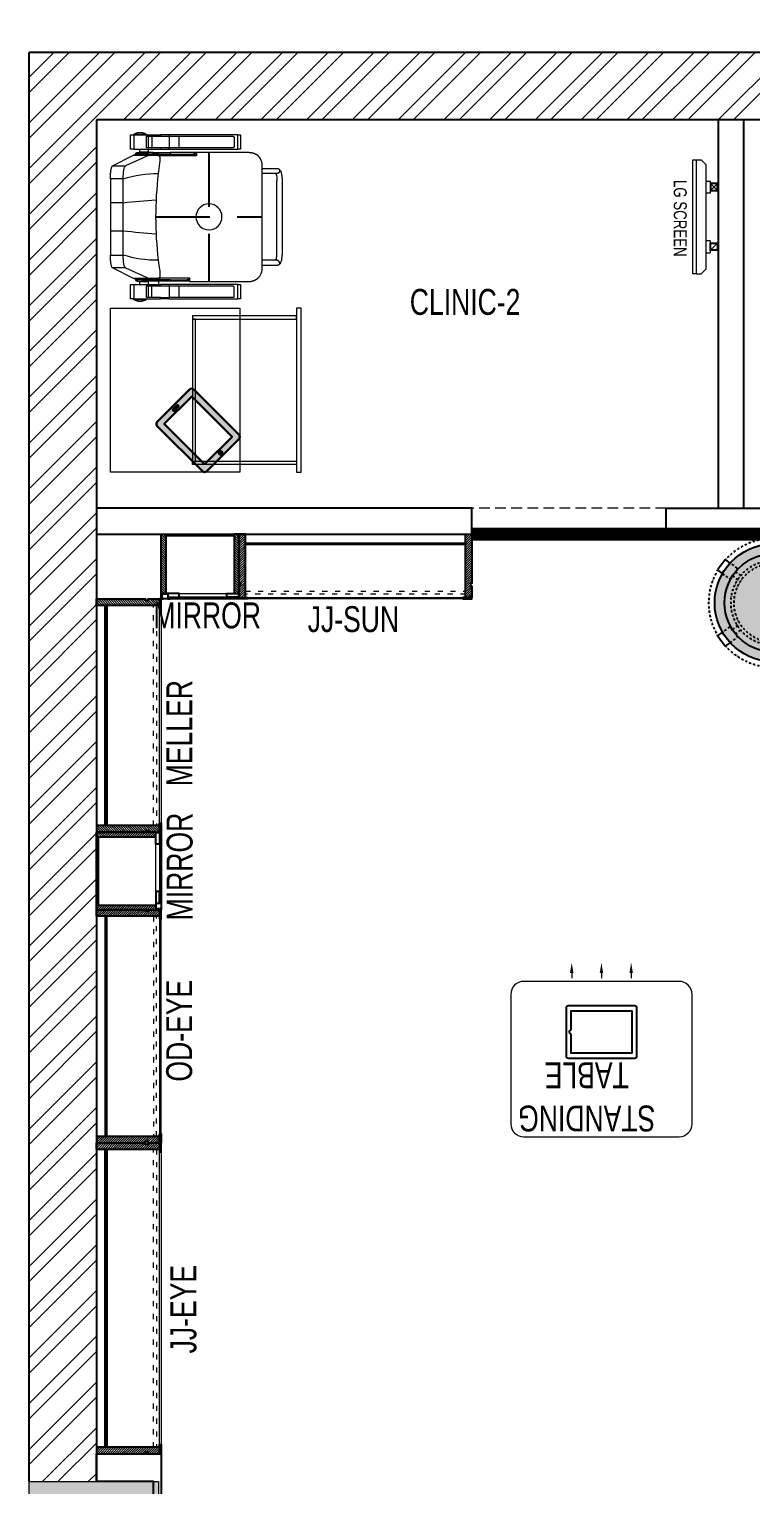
# Model space of a CAD drawing. Header units: feet. Extents: x 9587740 to 9600177, y -6873744 to -6856332.
# Drawn here: x 9587740 to 9590527, y -6865343 to -6859722 of the extents above; entities that cross this region are included whole.
import ezdxf

# ---------------------------------------------------------------- set-up
doc = ezdxf.new("R2010")
doc.units = ezdxf.units.FT
doc.header["$LTSCALE"] = 33
doc.header["$MEASUREMENT"] = 0
for name, pattern in [('a_p6_plan_L18$0$HIDDEN', [0.375, 0.25, -0.125]), ('ACAD_ISO03W100', [30, 12, -18]), ('DASHDOT2', [0.5, 0.25, -0.125, 0, -0.125]), ('HIDDEN', [9.525, 6.35, -3.175])]:
    doc.linetypes.add(name, pattern=pattern)
for name, color, linetype, lineweight in [('A-COL', 243, 'Continuous', 9), ('column hatch', 5, 'Continuous', 0), ('Floor-Unit', 1, 'Continuous', 13), ('HATCH', 9, 'Continuous', 9), ('LENS-FURNITURE', 13, 'Continuous', 9), ('LENS-PARTITION', 21, 'Continuous', 25), ('LENS-TEXT', 31, 'Continuous', 5), ('LENS_CURTAIN', 5, 'a_p6_plan_L18$0$HIDDEN', 9), ('LENS_TEXT', 31, 'Continuous', 5), ('LK-FF&E FLOOR', 1, 'Continuous', 9), ('LK-FF&E WALL', 1, 'Continuous', 9), ('LK-FLUTTED FINISH', 20, 'Continuous', 30), ('LK-FURNITURE', 13, 'Continuous', 9), ('LK-IT', 3, 'Continuous', 18), ('LN-ELEVATION-1', 81, 'Continuous', 25), ('LN-ELEVATION-2', 103, 'Continuous', 20), ('LN-ELEVATION-3', 125, 'Continuous', 18), ('LN-ELEVATION-4', 145, 'Continuous', 13), ('LN-HATCH', 251, 'Continuous', 0), ('PLANO-CARPET', 3, 'Continuous', 18), ('PLANO-TXT', 252, 'Continuous', 5), ('TV', 92, 'Continuous', 18)]:
    doc.layers.add(name, color=color, linetype=linetype, lineweight=lineweight)
doc.layers.add('A-WALL', color=1, linetype='Continuous')
doc.styles.add('LK TXT', font='GILC____.TTF', dxfattribs={"height": 100})
doc.styles.get("Standard").update_dxf_attribs({"font": 'GILC____.TTF'})
pattern_1 = [(45, (4209746.0415, 1706864.74), (-4.4901280605, 4.4901280605), [])]
pattern_2 = [(45, (4210046.0415, 1706864.74), (-4.4901280605, 4.4901280605), [])]

# ---------------------------------------------------------------- blocks, each defined once
blk = doc.blocks.new('A$Ced7cbed3')
at = {"layer": 'column hatch'}
h = blk.add_hatch(color=8, dxfattribs=at)
h.dxf.hatch_style = 1
h.paths.add_polyline_path([(-5547.3, 3367.6), (-6047.3, 3367.6), (-6047.3, 3087.6), (-5547.3, 3087.6)])
h.paths.add_polyline_path([(3107.7, 3367.6), (2627.7, 3367.6), (2627.7, 3087.6), (3107.7, 3087.6)])
h.paths.add_polyline_path([(-5557.3, -2154.4), (-6047.3, -2154.4), (-6047.3, -2414.4), (-5557.3, -2414.4)])
h.paths.add_polyline_path([(52.7, -2154.4), (-687.3, -2154.4), (-687.3, -2414.4), (52.7, -2414.4)])
h.paths.add_polyline_path([(3107.7, -2154.4), (2847.7, -2154.4), (2847.7, -2414.4), (3107.7, -2414.4)])
at = {"layer": 'LN-HATCH'}
h = blk.add_hatch(dxfattribs=at)
h.set_pattern_fill('ANSI32', color=256, scale=333, angle=180)
h.set_pattern_definition([(225, (-11393600.74, 5501111.13), (88.2999593, -88.2999593), []), (225, (-11393659.6, 5501111.13), (88.2999593, -88.2999593), [])])
h.paths.add_polyline_path([(-5787.3, 3087.6), (-6047.3, 3087.6), (-6047.3, -2154.4), (-5787.3, -2154.4)])
h.paths.add_polyline_path([(5129.7, 9545.6), (5034.9, 9545.6), (5034.9, 9555.6), (4969.7, 9555.6), (4969.7, 8885.6), (3586.7, 8885.6), (3586.7, 9525.6), (3326.7, 9525.6), (3326.7, 8885.6), (-6047.3, 8885.6), (-6047.3, 3367.6), (-5787.3, 3367.6), (-5787.3, 8625.6), (5129.7, 8625.6), (5129.7, 8745.2)])
h.paths.add_polyline_path([(3107.7, 6397.6), (4579.7, 6397.6), (4579.7, 6657.6), (2847.7, 6657.6), (2847.7, 3367.6), (3107.7, 3367.6)], flags=17)
h.paths.add_polyline_path([(6389.7, 12365.6), (5729.7, 12365.6), (5729.7, 12105.6), (6129.7, 12105.6), (6129.7, 6657.6), (5819.7, 6657.6), (5819.7, 6397.6), (6129.7, 6397.6), (6129.7, 3367.6), (3107.7, 3367.6), (3107.7, 3087.6), (6389.7, 3087.6)])
h.paths.add_polyline_path([(3586.7, 12105.6), (5129.7, 12105.6), (5129.7, 12365.6), (3326.7, 12365.6), (3326.7, 11505.6), (3586.7, 11505.6)], flags=17)
h.paths.add_polyline_path([(3586.7, 10905.6), (3326.7, 10905.6), (3326.7, 10125.6), (3586.7, 10125.6), (3586.7, 10425.6), (4969.7, 10425.6), (4969.7, 10295.6), (5129.7, 10295.6), (5129.7, 11355.6), (5034.9, 11355.6), (5034.9, 11365.6), (4969.7, 11365.6), (4969.7, 10555.6), (3586.7, 10555.6)], flags=17)
at = {"layer": 'A-COL'}
blk.add_lwpolyline([(-5547.3, 3087.6), (-6047.3, 3087.6), (-6047.3, 3367.6), (-5547.3, 3367.6)], close=True, dxfattribs=at)
at = {"layer": 'A-WALL'}
for p, q in [((3326.7, 8885.6), (-6047.3, 8885.6)), ((-6047.3, 3367.6), (-6047.3, 8885.6)), ((5129.7, 8625.6), (-5787.3, 8625.6)), ((-5787.3, 8625.6), (-5787.3, 3367.6))]:
    blk.add_line(p, q, dxfattribs=at)
blk = doc.blocks.new('JJ SH 1200')
at = {"layer": 'LN-HATCH', "ltscale": 0.5}
h = blk.add_hatch(dxfattribs=at)
h.set_pattern_fill('ANSI31', color=256, scale=2)
h.set_pattern_definition([(45, (4097187.331, 1708800.267), (-4.4901280605, 4.4901280605), [])])
h.paths.add_polyline_path([(792.1, 220), (792.1, 30), (786.1, 30), (786.1, 20), (792.1, 20), (792.1, -24), (767.1, -24), (767.1, 220)])
h.paths.add_polyline_path([(-382.9, 180), (767.1, 180), (767.1, 186), (-382.9, 186)])
h.paths.add_polyline_path([(757.1, -24), (757.1, -30), (792.1, -30), (792.1, -24)])
h.paths.add_polyline_path([(-407.9, 220), (-407.9, 30), (-401.9, 30), (-401.9, 20), (-407.9, 20), (-407.9, -24), (-382.9, -24), (-382.9, 220)])
h.paths.add_polyline_path([(-372.9, -24), (-372.9, -30), (-407.9, -30), (-407.9, -24)])
at = {"layer": 'LN-ELEVATION-1', "ltscale": 0.5}
for points in [[(-407.9, 220), (-407.9, 30), (-401.9, 30), (-401.9, 20), (-407.9, 20), (-407.9, -24), (-382.9, -24), (-382.9, 220)], [(-382.9, 180), (767.1, 180), (767.1, 186), (-382.9, 186)], [(792.1, 220), (792.1, 30), (786.1, 30), (786.1, 20), (792.1, 20), (792.1, -24), (767.1, -24), (767.1, 220)], [(-372.9, -24), (-372.9, -30), (-407.9, -30), (-407.9, -24)], [(757.1, -24), (757.1, -30), (792.1, -30), (792.1, -24)]]:
    blk.add_lwpolyline(points, close=True, dxfattribs=at)
at = {"layer": 'LN-ELEVATION-3', "ltscale": 0.5}
for p, q in [((767.1, 220), (-382.9, 220)), ((757.1, -24), (-372.9, -24)), ((-372.9, -30), (757.1, -30))]:
    blk.add_line(p, q, dxfattribs=at)
at = {"layer": 'LN-ELEVATION-4', "linetype": 'ACAD_ISO03W100', "ltscale": 0.05}
blk.add_lwpolyline([(767.1, 0), (-382.9, 0), (-382.9, -12), (767.1, -12)], close=True, dxfattribs=at)
blk = doc.blocks.new('CLENS 900')
at = {"layer": 'LN-HATCH', "ltscale": 0.5}
h = blk.add_hatch(dxfattribs=at)
h.set_pattern_fill('ANSI31', color=256, scale=50)
h.set_pattern_definition([(45, (911.795, 250), (-4.419417, 4.419417), [])])
h.paths.add_polyline_path([(0, 250), (0, 60), (6, 60), (6, 50), (0, 50), (0, 6), (25, 6), (25, 250)])
h = blk.add_hatch(dxfattribs=at)
h.set_pattern_fill('ANSI31', color=256, scale=2)
h.set_pattern_definition(pattern_1)
h.paths.add_polyline_path([(900, 250), (900, 60), (894, 60), (894, 50), (900, 50), (900, 6), (875, 6), (875, 250)])
h = blk.add_hatch(dxfattribs=at)
h.set_pattern_fill('ANSI31', color=256, scale=2)
h.set_pattern_definition(pattern_2)
h.paths.add_polyline_path([(875, 210), (25, 210), (25, 216), (875, 216)])
h = blk.add_hatch(dxfattribs=at)
h.set_pattern_fill('ANSI31', color=256, scale=2)
h.set_pattern_definition(pattern_2)
h.paths.add_polyline_path([(35, 6), (35, 0), (0, 0), (0, 6)])
h = blk.add_hatch(dxfattribs=at)
h.set_pattern_fill('ANSI31', color=256, scale=2)
h.set_pattern_definition(pattern_1)
h.paths.add_polyline_path([(865, 6), (865, 0), (900, 0), (900, 6)])
at = {"layer": 'LN-ELEVATION-1', "ltscale": 0.5}
for points in [[(0, 250), (0, 60), (6, 60), (6, 50), (0, 50), (0, 6), (25, 6), (25, 250)], [(900, 250), (900, 60), (894, 60), (894, 50), (900, 50), (900, 6), (875, 6), (875, 250)], [(875, 210), (25, 210), (25, 216), (875, 216)], [(35, 6), (35, 0), (0, 0), (0, 6)], [(865, 6), (865, 0), (900, 0), (900, 6)]]:
    blk.add_lwpolyline(points, close=True, dxfattribs=at)
at = {"layer": 'LN-ELEVATION-3', "ltscale": 0.5}
for p, q in [((25, 250), (875, 250)), ((35, 6), (865, 6)), ((865, 0), (35, 0))]:
    blk.add_line(p, q, dxfattribs=at)
at = {"layer": 'LN-ELEVATION-4', "linetype": 'ACAD_ISO03W100', "ltscale": 0.05}
blk.add_lwpolyline([(25, 30), (875, 30), (875, 18), (25, 18)], close=True, dxfattribs=at)
blk = doc.blocks.new('MIRROR')
at = {"layer": 'LN-HATCH', "ltscale": 0.5}
h = blk.add_hatch(dxfattribs=at)
h.set_pattern_fill('ANSI31', color=256, scale=2)
h.set_pattern_definition([(45, (4060433.7416, 1708720.787), (-4.4901280605, 4.4901280605), [])])
h.paths.add_polyline_path([(212.9, 101.3), (230.9, 101.3), (230.9, -127.7), (212.9, -127.7)])
h.paths.add_polyline_path([(230.9, 95.3), (494.9, 95.3), (494.9, 101.3), (230.9, 101.3)])
h.paths.add_polyline_path([(512.9, 101.3), (494.9, 101.3), (494.9, -127.7), (512.9, -127.7)])
at = {"layer": 'Defpoints'}
blk.add_lwpolyline([(512.9, 101.3), (212.9, 101.3), (212.9, -148.7), (512.9, -148.7)], close=True, dxfattribs=at)
at = {"layer": 'LN-ELEVATION-1'}
for points in [[(212.9, 101.3), (230.9, 101.3), (230.9, -127.7), (212.9, -127.7)], [(230.9, 95.3), (494.9, 95.3), (494.9, 101.3), (230.9, 101.3)], [(512.9, 101.3), (494.9, 101.3), (494.9, -127.7), (512.9, -127.7)], [(259.9, -141.7), (259.9, -127.7), (214.9, -127.7), (214.9, -148.7), (223.9, -148.7), (223.9, -147.2), (216.4, -147.2), (216.4, -141.7)], [(442.9, -141.7), (442.9, -127.7), (487.9, -127.7), (487.9, -148.7), (478.9, -148.7), (478.9, -147.2), (486.4, -147.2), (486.4, -141.7)], [(504.9, -148.7), (504.9, -147.2), (509.4, -147.2), (509.4, -129.2), (487.9, -129.2), (487.9, -127.7), (510.9, -127.7), (510.9, -148.7)]]:
    blk.add_lwpolyline(points, close=True, dxfattribs=at)
at = {"layer": 'LN-ELEVATION-2', "color": 4, "lineweight": 0}
blk.add_lwpolyline([(216.4, -141.7), (486.4, -141.7), (486.4, -147.2), (216.4, -147.2)], close=True, dxfattribs=at)
at = {"layer": 'LN-ELEVATION-2'}
blk.add_lwpolyline([(259.9, -141.7), (442.9, -141.7), (442.9, -127.7), (259.9, -127.7)], close=True, dxfattribs=at)
at = {"layer": 'LN-ELEVATION-4', "ltscale": 0.5}
blk.add_line((478.9, -148.7), (223.9, -148.7), dxfattribs=at)
blk = doc.blocks.new('Standing Table 700X600')
at = {"layer": 'LN-ELEVATION-1', "linetype": 'ByBlock', "lineweight": -2}
for p, q in [((-114.7, -32.3), (-114.7, -12)), ((0, -32.3), (0, -12)), ((114.7, -32.3), (114.7, -12))]:
    blk.add_line(p, q, dxfattribs=at)
at = {"layer": 'LN-ELEVATION-1'}
for points in [[(-127.2, 94.5), (126.8, 94.5, 0.414214), (136.8, 104.5), (136.8, 286.5, 0.414214), (126.8, 296.5), (-127.2, 296.5, 0.414214), (-137.2, 286.5), (-137.2, 104.5, 0.414214)], [(117.2, 186), (117.2, 113.5), (-117.8, 113.5), (-117.8, 277.5), (117.2, 277.5), (117.2, 205, 0.327538), (118.6, 203.1, -0.733799), (118.6, 187.9, 0.327538)]]:
    blk.add_lwpolyline(points, format="xyb", close=True, dxfattribs=at)
at = {"layer": 'LN-ELEVATION-1', "linetype": 'ByBlock', "lineweight": -2}
for points in [[(-108.1, -32.3), (-121.4, -32.3), (-114.7, -72.3)], [(6.7, -32.3), (-6.7, -32.3), (0, -72.3)], [(121.4, -32.3), (108.1, -32.3), (114.7, -72.3)]]:
    blk.add_solid(points, dxfattribs=at)
at = {"layer": 'LN-ELEVATION-2'}
blk.add_lwpolyline([(-300, 0), (300, 0, 0.414214), (350, 50), (350, 550, 0.414214), (300, 600), (-300, 600, 0.414214), (-350, 550), (-350, 50, 0.414214)], format="xyb", close=True, dxfattribs=at)
at = {"layer": 'LENS-TEXT', "color": 7, "linetype": 'Continuous', "ltscale": 3, "insert": (56.8, 445.9), "char_height": 100, "width": 783.964, "attachment_point": 5, "style": 'LK TXT'}
blk.add_mtext('STANDING TABLE', dxfattribs=at)
blk = doc.blocks.new('DR STOOL')
at = {"layer": 'HATCH'}
h = blk.add_hatch(dxfattribs=at)
h.set_pattern_fill('ANSI36', color=250, angle=-90)
h.set_pattern_definition([(315, (-227.81, 917.3997), (6.173926, -1.683798), [7.9375, -1.5875, 0, -1.5875])])
edge = h.paths.add_edge_path()
edge.add_line((-190, 0), (-218.7, 0))
edge.add_arc((-218.7, 9.1), 9.12, 177.612, 270, ccw=False)
edge.add_arc((0, 0), 228, 2.388, 177.612, ccw=False)
edge.add_arc((218.7, 9.1), 9.12, -90, 2.388, ccw=False)
edge.add_line((218.7, 0), (190, 0))
edge.add_arc((0, 0), 190, 0, 180)
at = {"layer": 'LN-ELEVATION-1', "color": 1, "ltscale": 100}
for p, q in [((-165.3, 189), (-165.9, 185.1)), ((-165.9, 185.1), (-153.8, 168.3)), ((-128.6, 215.5), (-165.3, 189)), ((-124.7, 214.9), (-128.6, 215.5)), ((-112.7, 198.2), (-124.7, 214.9)), ((124.8, 215), (112.5, 198.3)), ((128.7, 215.6), (124.8, 215)), ((128.7, 215.6), (124.8, 215)), ((165.2, 188.9), (128.7, 215.6)), ((165.2, 188.9), (128.7, 215.6)), ((153.7, 168.4), (165.8, 185)), ((165.8, 185), (165.2, 188.9)), ((165.8, 185), (165.2, 188.9)), ((-243, -52.2), (-244.7, -55.8)), ((-244.7, -55.8), (-230.8, -98.7)), ((-191.3, -35.5), (-243, -52.2)), ((-187.9, -37.2), (-191.3, -35.5)), ((-184.1, -48.8), (-187.9, -37.2)), ((188.1, -37), (184.1, -49.2)), ((191.4, -35.3), (188.1, -37)), ((243, -52.2), (191.4, -35.3)), ((230.7, -98.7), (244.8, -55.8)), ((244.8, -55.8), (243, -52.2)), ((-230.8, -98.7), (-227.2, -100.6)), ((-227.2, -100.6), (-175.6, -83.8)), ((-173.9, -80.4), (-177.8, -68.2)), ((-175.6, -83.8), (-173.9, -80.4)), ((177.7, -68.6), (173.9, -80.2)), ((173.9, -80.2), (175.6, -83.6)), ((175.6, -83.6), (227.2, -100.5)), ((227.2, -100.5), (230.7, -98.7)), ((-22.7, -190.2), (-25.4, -192.9)), ((-25.4, -192.9), (-25.4, -247.2)), ((-10.5, -190.2), (-22.7, -190.2)), ((22.8, -190.2), (9.9, -190.2)), ((25.4, -192.9), (22.8, -190.2)), ((25.4, -247.2), (25.4, -192.9)), ((-25.4, -247.2), (-22.6, -250)), ((-22.6, -250), (22.6, -250)), ((22.6, -250), (25.4, -247.2))]:
    blk.add_line(p, q, dxfattribs=at)
at = {"layer": 'LN-ELEVATION-1', "linetype": 'DASHDOT2'}
for p, q in [((-92.9, 170.8), (-112.7, 198.2)), ((-93.5, 167.1), (-92.9, 170.8)), ((112.5, 198.3), (92.7, 171.1)), ((92.7, 171.1), (93.3, 167.4)), ((-153.8, 168.3), (-134.1, 141)), ((-134.1, 141), (-130.4, 140.4)), ((-130.4, 140.4), (-120, 148)), ((-120, 148), (-105.4, 127)), ((-103.5, 159.9), (-93.5, 167.1)), ((-88.2, 139.5), (-103.5, 159.9)), ((103.7, 159.8), (88.2, 139.4)), ((93.3, 167.4), (103.7, 159.8)), ((105.4, 126.9), (120.1, 147.8)), ((120.1, 147.8), (130, 140.6)), ((130, 140.6), (133.7, 141.2)), ((133.7, 141.2), (153.7, 168.4)), ((-160, -40.5), (-184.1, -48.8)), ((184.1, -49.2), (159.9, -40.8)), ((-177.8, -68.2), (-153.4, -60.7)), ((153.3, -61), (177.7, -68.6)), ((-10.9, -164.6), (-10.5, -190.2)), ((9.9, -190.2), (10.4, -164.7))]:
    blk.add_line(p, q, dxfattribs=at)
at = {"layer": 'LN-ELEVATION-1', "color": 1, "ltscale": 100}
blk.add_lwpolyline([(-190, 0), (-218.7, 0, -0.426474), (-227.8, 9.5, -0.959166), (227.8, 9.5, -0.426474), (218.7, 0), (190, 0)], format="xyb", dxfattribs=at)
at = {"layer": 'LN-ELEVATION-1', "linetype": 'DASHDOT2'}
for radius in [250, 165, 153]:
    blk.add_circle((0, 0), radius, dxfattribs=at)
at = {"layer": 'LN-ELEVATION-1', "color": 1, "ltscale": 100}
blk.add_circle((0, 0), 190, dxfattribs=at)
blk = doc.blocks.new('TRIAL SET CABINET 633x500')
at = {"layer": 'LENS-FURNITURE'}
h = blk.add_hatch(color=9, dxfattribs=at)
h.dxf.hatch_style = 1
edge = h.paths.add_edge_path()
edge.add_line((-8.5, -982), (115.9, -857.5))
edge.add_arc((107.4, -849), 12, 315, 405)
edge.add_line((115.9, -840.5), (-58, -666.6))
edge.add_arc((-66.5, -675.1), 12, 45, 135)
edge.add_line((-75, -666.6), (-199.5, -791))
edge.add_arc((-191, -799.5), 12, 135, 225)
edge.add_line((-199.5, -808), (-25.5, -982))
edge.add_arc((-17, -973.5), 12, 225, 315)
h.paths.add_polyline_path([(-17, -955.1), (89, -849), (-66.5, -693.5), (-172.6, -799.5)], flags=16)
edge = h.paths.add_edge_path(flags=16)
edge.add_line((-138.3, -741.9), (-124.2, -727.8))
edge.add_arc((-121.3, -730.6), 4, 45, 135, ccw=False)
edge.add_arc((-121.3, -730.6), 4, -45, 45, ccw=False)
edge.add_line((-118.5, -733.4), (-132.6, -747.6))
edge.add_arc((-135.5, -744.7), 4, 225, 315, ccw=False)
edge.add_arc((-135.5, -744.7), 4, 135, 225, ccw=False)
edge = h.paths.add_edge_path(flags=16)
edge.add_arc((44.8, -910.9), 7, 0, 360)
at = {"layer": 'LENS-FURNITURE', "lineweight": 0}
h = blk.add_hatch(dxfattribs=at)
h.set_pattern_fill('ANSI31', color=252, scale=10, angle=405)
h.set_pattern_definition([(90, (-3772352.8758, -3684050.3276), (-1.25, 2e-16), [])])
edge = h.paths.add_edge_path()
edge.add_line((-138.3, -741.9), (-124.2, -727.8))
edge.add_arc((-121.3, -730.6), 4, 45, 135, ccw=False)
edge.add_arc((-121.3, -730.6), 4, -45, 45, ccw=False)
edge.add_line((-118.5, -733.4), (-132.6, -747.6))
edge.add_arc((-135.5, -744.7), 4, 225, 315, ccw=False)
edge.add_arc((-135.5, -744.7), 4, 135, 225, ccw=False)
edge = h.paths.add_edge_path()
edge.add_arc((44.8, -910.9), 7, 0, 360)
at = {"layer": 'LENS-FURNITURE'}
blk.add_lwpolyline([(119.4, -352.5), (119.4, -985.5), (-380.6, -985.5), (-380.6, -352.5)], close=True, dxfattribs=at)
at = {"layer": 'LENS-FURNITURE', "color": 146}
for points in [[(-63.5, -382.5), (-63.5, -394.5), (338.5, -394.5), (338.5, -382.5)], [(338.5, -352.5), (338.5, -985.5), (356.5, -985.5), (356.5, -352.5)], [(-63.5, -394.5), (-63.5, -943.5), (-51.5, -943.5), (-51.5, -394.5)], [(-63.5, -955.5), (-63.5, -943.5), (338.5, -943.5), (338.5, -955.5)]]:
    blk.add_lwpolyline(points, close=True, dxfattribs=at)
at = {"layer": 'LENS-FURNITURE', "color": 18, "lineweight": 30}
for points in [[(-8.5, -982), (115.9, -857.5, 0.414214), (115.9, -840.5), (-58, -666.6, 0.414214), (-75, -666.6), (-199.5, -791, 0.414214), (-199.5, -808), (-25.5, -982, 0.414214)], [(-138.3, -741.9), (-124.2, -727.8, -0.414214), (-118.5, -727.8), (-118.5, -727.8, -0.414214), (-118.5, -733.4), (-132.6, -747.6, -0.414214), (-138.3, -747.6), (-138.3, -747.6, -0.414214)]]:
    blk.add_lwpolyline(points, format="xyb", close=True, dxfattribs=at)
blk.add_lwpolyline([(-17, -955.1), (89, -849), (-66.5, -693.5), (-172.6, -799.5)], close=True, dxfattribs=at)
blk.add_circle((44.8, -910.9), 7, dxfattribs=at)
blk = doc.blocks.new('CHAIR UNIT')
blk.add_circle((0, 0), 50.1)
at = {"layer": 'Defpoints', "linetype": 'HIDDEN'}
for p, q in [((0, 205.7), (0, -205.7)), ((-249, 0), (249, 0))]:
    blk.add_line(p, q, dxfattribs=at)
at = {"layer": 'LENS-FURNITURE'}
for points in [[(-197, 372.7), (-237.8, 291.7), (-237.8, 231.2, 0.110434), (-238, 230.4), (-238, 199.5), (-238, 199.4)], [(238, 199.4), (238, 199.5), (238, 230.4, 0.107055), (237.8, 231.2), (237.8, 291.7), (197, 372.7)], [(236, 193.5, -0.026868), (242.5, 193.2), (242.5, 193.5), (242.5, 193.7), (242.4, 194.2), (242.4, 194.5), (242.3, 194.8), (242.3, 195), (242.2, 195.2), (242.2, 195.5), (242.1, 195.7), (242, 196), (242, 196.2), (241.9, 196.5), (241.7, 196.9), (241.5, 197.4), (241.3, 197.9), (241.2, 198.1), (240.9, 198.5), (240.8, 198.8), (240.6, 199), (240.3, 199.4), (240.2, 199.6), (240, 199.8), (239.9, 200), (239.7, 200.2), (239.5, 200.4), (239.4, 200.6), (239.2, 200.7), (239, 200.9), (238.8, 201.1), (238.4, 201.4), (238, 201.7)], [(249, 73.3, 0.004277), (236, 73.4), (236, 193.3)], [(-249, 48.3, -0.00446), (-236, 48.4), (-236, 48.4), (-236.4, 48.5), (-238.1, 49), (-240.7, 49.9), (-242.8, 50.7), (-244.4, 51.5), (-245.5, 52.3), (-245.3, 52.5), (-245.1, 52.6), (-244.8, 52.9), (-244.5, 53.3), (-244.4, 53.5), (-244.2, 53.7), (-244.1, 53.8), (-244, 54), (-243.9, 54.2), (-243.6, 54.6), (-243.5, 54.8), (-243.4, 55), (-243.3, 55.2), (-243.2, 55.4), (-243.1, 55.7), (-243.1, 55.9), (-243, 56.1), (-242.9, 56.3), (-242.8, 56.7), (-242.7, 57), (-242.7, 57.2), (-242.6, 57.4), (-242.6, 57.6), (-242.6, 57.9), (-242.5, 58.1), (-242.5, 58.5), (-242.5, 58.8), (-242.5, 59)]]:
    blk.add_lwpolyline(points, format="xyb", dxfattribs=at)
for points in [[(-147.2, 331.1), (-147.2, 380.6), (-151.5, 380.5), (-155.9, 380.4), (-160.1, 380.3), (-164.3, 380.1), (-168.3, 379.8), (-172.2, 379.4), (-175.9, 379), (-179.3, 378.5), (-182.5, 378), (-185.5, 377.5), (-188.1, 376.9), (-190.5, 376.2), (-192.5, 375.6), (-194.2, 374.9), (-195.5, 374.1), (-196.4, 373.4), (-197, 372.7), (-197, 322.4)], [(-147.2, 380.6), (147.2, 380.6)], [(-54.8, 331.1), (-54.8, 380.6)], [(54.8, 331.1), (54.8, 380.6)], [(197, 322.4), (197, 372.7), (196.5, 373.4), (195.5, 374.1), (194.2, 374.9), (192.5, 375.6), (190.5, 376.2), (188.2, 376.9), (185.5, 377.5), (182.6, 378), (179.4, 378.5), (175.9, 379), (172.2, 379.4), (168.4, 379.8), (164.3, 380.1), (160.2, 380.3), (155.9, 380.4), (151.6, 380.5), (147.2, 380.6), (147.2, 331.1)], [(-316.5, 290.7), (-318.5, 290.7), (-318.8, 290.3), (-319.1, 289.9), (-319.3, 289.4), (-319.9, 288.6), (-320.1, 288.1), (-320.4, 287.7), (-320.9, 286.8), (-321.2, 286.4), (-321.4, 285.9), (-321.6, 285.5), (-321.8, 285), (-322.3, 284.1), (-322.5, 283.6), (-322.7, 283.2), (-322.9, 282.7), (-323.1, 282.2), (-323.3, 281.8), (-323.5, 281.3), (-323.8, 280.4), (-324, 279.9), (-324.1, 279.4), (-324.5, 278.4), (-324.6, 277.9), (-324.7, 277.5), (-324.9, 277), (-325, 276.5), (-325.2, 275.5), (-325.5, 274.5), (-325.6, 274), (-325.7, 273.5), (-325.9, 272), (-326.1, 270.5), (-326.1, 270), (-326.2, 269.5), (-326.2, 269), (-326.3, 268.5), (-326.3, 268), (-326.3, 267.5), (-326.3, 267), (-326.3, 266.5), (-326.4, 266), (-326.4, 265.4), (-326.3, 264.9), (-326.3, 264.4), (-326.3, 263.9), (-326.3, 262.9), (-326.2, 262.4), (-326.2, 261.9), (-326.1, 261.4), (-326.1, 260.9), (-325.9, 259.4), (-325.8, 258.9), (-325.7, 258.4), (-325.7, 257.9), (-325.6, 257.4), (-325.5, 256.9), (-325.4, 256.4), (-325.2, 255.9), (-325, 254.9), (-324.9, 254.4), (-324.7, 253.9), (-324.6, 253.4), (-324.5, 253), (-324, 251.5), (-323.8, 251), (-323.6, 250.5), (-323.5, 250.1), (-323.3, 249.6), (-323.1, 249.1), (-322.9, 248.7), (-322.7, 248.2), (-322.5, 247.7), (-322.3, 247.3), (-321.8, 246.4), (-321.6, 245.9), (-321.4, 245.5), (-321.2, 245), (-320.7, 244.1), (-320.4, 243.7), (-320.1, 243.2), (-319.9, 242.8), (-319.3, 242), (-319.1, 241.5), (-318.8, 241.1), (-318.5, 240.7), (-316.5, 240.7)], [(-318.5, 240.7), (-318.5, 290.7)], [(-261.5, 290.2), (-261.5, 303.2), (-316.5, 303.2), (-316.5, 290.2), (-261.5, 290.2), (-261.5, 187)], [(-316.5, 290.2), (-316.5, 187)], [(-238, 277.2), (-242, 277.2), (-242, 283.1), (-242.2, 283.1), (-242.6, 283.1), (-242.8, 283), (-243, 283), (-243.1, 283), (-243.3, 283), (-243.5, 282.9), (-243.7, 282.9), (-244.1, 282.8), (-244.2, 282.7), (-244.4, 282.6), (-244.8, 282.5), (-244.9, 282.4), (-245.1, 282.3), (-245.3, 282.2), (-245.6, 282), (-245.8, 281.9), (-245.9, 281.8), (-246.1, 281.7), (-246.2, 281.5), (-246.4, 281.4), (-246.5, 281.3), (-246.6, 281.2), (-246.8, 281), (-246.9, 280.9), (-247, 280.7), (-247.1, 280.6), (-247.4, 280.3), (-247.5, 280.1), (-247.6, 280), (-247.7, 279.8), (-247.8, 279.6), (-247.9, 279.3), (-248.1, 278.9), (-248.2, 278.6), (-248.3, 278.4), (-248.3, 278.2), (-248.4, 278), (-248.4, 277.8), (-248.4, 277.6), (-248.4, 277.4), (-248.5, 277.3), (-248.5, 277.1), (-248.5, 276.9), (-248.5, 276.7)], [(-238, 283.1), (-242, 283.1)], [(-238, 230.2), (-238, 230.4), (-238, 290.9), (-238, 291), (-238, 291.1), (-237.9, 291.2), (-237.9, 291.3), (-237.9, 291.4), (-237.9, 291.5), (-237.8, 291.6), (-237.8, 291.7)], [(-237.8, 231.2), (-197, 322.4)], [(147.2, 331.1), (-147.2, 331.1)], [(197, 322.4), (237.8, 231.2)], [(197, 321.2), (197, 321.7), (197, 321.9)], [(238, 230.2), (238, 230.4), (238, 290.9), (238, 291), (238, 291.1), (238, 291.2), (238, 291.3), (237.9, 291.4), (237.9, 291.5), (237.9, 291.6), (237.8, 291.7)], [(248.5, 276.7), (248.5, 277.3), (248.4, 277.4), (248.4, 277.6), (248.4, 277.8), (248.4, 278), (248.3, 278.2), (248.1, 278.7), (248.1, 278.9), (247.9, 279.3), (247.9, 279.4), (247.8, 279.6), (247.7, 279.8), (247.6, 280), (247.5, 280.1), (247.4, 280.3), (247.1, 280.6), (247, 280.7), (246.9, 280.9), (246.8, 281), (246.6, 281.2), (246.5, 281.3), (246.1, 281.7), (245.9, 281.8), (245.8, 281.9), (245.6, 282), (245.3, 282.2), (245.1, 282.3), (244.9, 282.4), (244.8, 282.5), (244.4, 282.6), (244.2, 282.7), (244.1, 282.8), (243.9, 282.8), (243.7, 282.9), (243.5, 282.9), (243.3, 283), (243.1, 283), (242.9, 283), (242.8, 283), (242.6, 283.1), (242.2, 283.1), (242, 283.1), (242, 277.2), (238, 277.2)], [(242, 283.1), (238, 283.1)], [(316.5, 290.4), (316.5, 303.4), (261.5, 303.4), (261.5, 290.4), (316.5, 290.4), (316.5, 187.2)], [(261.5, 290.4), (261.5, 187.2)], [(316.5, 240.9), (318.5, 240.9), (318.8, 241.3), (319.1, 241.7), (319.6, 242.6), (320.1, 243.4), (320.7, 244.3), (320.9, 244.8), (321.2, 245.2), (321.4, 245.6), (321.6, 246.1), (321.8, 246.5), (322.1, 247), (322.3, 247.5), (322.5, 247.9), (322.7, 248.4), (322.9, 248.9), (323.1, 249.3), (323.3, 249.8), (323.5, 250.3), (323.8, 251.2), (324, 251.7), (324.1, 252.2), (324.5, 253.1), (324.6, 253.6), (324.9, 254.6), (325, 255.1), (325.2, 256.1), (325.4, 256.6), (325.5, 257.1), (325.6, 257.6), (325.7, 258.1), (325.7, 258.6), (325.8, 259.1), (326, 260.1), (326.1, 261.1), (326.1, 261.6), (326.2, 262.1), (326.3, 263.1), (326.3, 263.6), (326.3, 264.1), (326.3, 264.6), (326.3, 265.1), (326.4, 265.6), (326.4, 266.1), (326.3, 266.6), (326.3, 267.1), (326.3, 267.7), (326.3, 268.2), (326.3, 268.7), (326.2, 269.7), (326.1, 270.2), (326.1, 270.7), (326, 271.7), (325.8, 272.7), (325.7, 273.2), (325.7, 273.7), (325.5, 274.7), (325.4, 275.2), (325.2, 275.7), (325, 276.7), (324.9, 277.2), (324.7, 277.6), (324.6, 278.1), (324.5, 278.6), (324.1, 279.6), (324, 280.1), (323.8, 280.6), (323.5, 281.5), (323.3, 282), (322.9, 282.9), (322.7, 283.4), (322.3, 284.3), (321.8, 285.2), (321.6, 285.7), (321.4, 286.1), (321.2, 286.6), (320.9, 287), (320.7, 287.5), (320.1, 288.3), (319.9, 288.8), (319.6, 289.2), (319.3, 289.6), (319.1, 290), (318.8, 290.5), (318.5, 290.9), (316.5, 290.9)], [(318.5, 290.9), (318.5, 240.9)], [(-266.5, 187), (-266.5, 241.7), (-311.5, 241.7), (-311.5, 187)], [(-266.5, 233.8), (-311.5, 233.8)], [(-248.5, 265.7), (-249.5, 266.7), (-261.5, 266.7)], [(-261.5, 234.7), (-249.5, 234.7), (-248.5, 235.7)], [(-249.5, 234.7), (-249.5, 266.7)], [(-242.5, 257.7), (-242.5, 276.7), (-248.5, 276.7), (-248.5, 257.7)], [(-248.5, 215.4), (-248.5, 209.6), (-242.5, 209.6), (-242.5, 215.4), (-248.5, 215.4), (-248.5, 235.9)], [(-242.5, 249.3), (-242.5, 249.4), (-242.4, 249.6), (-242.2, 249.6), (-242, 249.6), (-242, 277.2), (-242.1, 277.2), (-242.1, 277.2), (-242.2, 277.1), (-242.2, 277.1), (-242.3, 277.1), (-242.3, 277), (-242.4, 277), (-242.4, 277), (-242.5, 276.9), (-242.5, 276.8), (-242.5, 276.8), (-242.5, 276.7), (-242.5, 276.7)], [(-238, 201.8), (-238.2, 201.6), (-238.4, 201.5), (-238.6, 201.3), (-238.8, 201.1), (-238.9, 200.9), (-239.1, 200.8), (-239.3, 200.6), (-239.5, 200.4), (-239.7, 200.2), (-239.8, 200), (-240, 199.8), (-240.2, 199.6), (-240.3, 199.4), (-240.5, 199.2), (-240.6, 199), (-240.9, 198.6), (-241.1, 198.1), (-241.2, 197.9), (-241.4, 197.7), (-241.5, 197.4), (-241.6, 197.2), (-241.7, 197), (-241.8, 196.7), (-241.9, 196.5), (-241.9, 196.2), (-242, 196), (-242.1, 195.8), (-242.2, 195.5), (-242.2, 195.3), (-242.3, 195), (-242.3, 194.8), (-242.4, 194.5), (-242.4, 194), (-242.5, 193.7), (-242.5, 193.2), (-242.5, 232.1), (-242.2, 236.1), (-241.2, 240.1), (-239.5, 243.8), (-238, 246)], [(-242.5, 235.9), (-242.5, 215.4)], [(-242, 249.6), (-240.7, 249.6), (-239.3, 249.6), (-238, 249.5)], [(238, 246.1), (238.5, 245.4), (240.2, 242.4), (241.5, 239.1), (242.2, 235.6), (242.5, 232.1), (242.5, 193.2), (242.5, 84), (242.2, 81.9), (241.2, 79.8), (239.7, 77.4), (237.7, 75), (236, 73.4), (236, 73.4), (236.4, 73.5), (238.1, 74), (240.7, 74.9), (242.8, 75.7), (244.4, 76.5), (245.5, 77.3), (245.3, 77.5), (245.1, 77.6), (244.8, 77.9), (244.5, 78.3), (244.4, 78.5), (244.2, 78.7), (244.1, 78.8), (243.9, 79.2), (243.8, 79.4), (243.6, 79.6), (243.5, 79.8), (243.4, 80), (243.3, 80.2), (243.2, 80.4), (243.1, 80.7), (243.1, 80.9), (243, 81.1), (242.9, 81.3), (242.8, 81.7), (242.7, 82), (242.7, 82.2), (242.6, 82.4), (242.6, 82.6), (242.6, 82.9), (242.5, 83.1), (242.5, 83.5), (242.5, 83.8), (242.5, 84)], [(238, 249.5), (239.3, 249.6), (242, 249.6)], [(242.5, 249.3), (242.4, 249.5), (242.4, 249.5), (242.4, 249.5), (242.4, 249.5), (242.2, 249.6), (242, 249.6), (242, 277.2), (242.1, 277.2), (242.1, 277.2), (242.2, 277.1), (242.2, 277.1), (242.3, 277.1), (242.3, 277), (242.4, 277), (242.4, 277), (242.5, 276.9), (242.5, 276.8), (242.5, 276.8), (242.5, 276.7), (242.5, 276.7)], [(242.5, 257.7), (242.5, 276.7), (248.5, 276.7), (248.5, 257.7)], [(242.5, 214.3), (242.5, 209.8), (248.5, 209.8), (248.5, 214.3), (242.5, 214.3), (242.5, 235.9)], [(261.5, 266.9), (249.5, 266.9), (248.5, 265.9)], [(248.5, 235.9), (249.5, 234.9), (261.5, 234.9)], [(248.5, 214.3), (248.5, 235.9)], [(249.5, 266.9), (249.5, 234.9)], [(311.5, 187.2), (311.5, 241.8), (266.5, 241.8), (266.5, 187.2)], [(311.5, 234), (266.5, 234)], [(-316.5, 155.2), (-316.5, 187), (-311.5, 187), (-311.5, 155.2)], [(-266.5, 219.8), (-311.5, 219.8)], [(-266.5, 155.2), (-266.5, 187), (-261.5, 187), (-261.5, 155.2)], [(-248.5, 209.6), (-248.5, 149.4)], [(-242.5, 222.6), (-242.4, 223), (-242.4, 223.1), (-242.4, 223.1), (-242.4, 223.1), (-242.2, 223.4), (-242, 223.6)], [(-242.5, 209.6), (-242.5, 149.4)], [(-236, 193.5), (-236.5, 193.5), (-237.1, 193.5), (-238.2, 193.5), (-238.7, 193.5), (-239.2, 193.5), (-239.8, 193.4), (-240.3, 193.4), (-241.4, 193.3), (-242, 193.3), (-242.5, 193.2), (-242.5, 59), (-242.2, 57), (-241.2, 54.8), (-239.8, 52.5), (-237.7, 50), (-236, 48.4), (-236, 193.4)], [(-238, 199.5), (-238, 199.4), (-238, 199.1), (-238, 198.6), (-237.9, 198.4), (-237.9, 197.9), (-237.8, 197.7), (-237.7, 197.2), (-237.7, 197), (-237.6, 196.7), (-237.6, 196.5), (-237.5, 196.3), (-237.4, 196), (-237.3, 195.8), (-237.2, 195.6), (-237.1, 195.4), (-237, 195.1), (-236.9, 194.9), (-236.8, 194.7), (-236.5, 194.1), (-236.3, 193.9), (-236.2, 193.7), (-236.1, 193.5), (-235.8, 193.1), (-235.5, 192.7), (-235.3, 192.6), (-235.1, 192.4), (-235, 192.2), (-234.8, 192), (-234.6, 191.9), (-234.2, 191.6), (-233.9, 191.3), (-233.5, 191), (-233.3, 190.9), (-233, 190.7), (-232.6, 190.5), (-232.4, 190.4), (-232, 190.2), (-231.7, 190.1), (-231.5, 190), (-231.1, 189.8), (-230.8, 189.8), (-230.6, 189.7), (-230.4, 189.7), (-230.1, 189.6), (-229.9, 189.5), (-229.7, 189.5), (-229.4, 189.5), (-228.9, 189.4), (-228.7, 189.4), (-228.5, 189.4), (-228.2, 189.4), (-228, 189.4), (-214.9, 189.4)], [(-214.9, 189.4), (-208.1, 190.4), (-187.4, 193.3), (-166.6, 195.9), (-145.8, 198.2), (-125, 200.2), (-104.2, 201.9), (-83.3, 203.3), (-62.4, 204.4), (-41.5, 205.2), (-20.6, 205.7), (0.3, 205.8), (21.2, 205.6), (42.1, 205.2), (63, 204.4), (83.9, 203.3), (104.8, 201.9), (125.6, 200.2), (146.5, 198.2), (167.2, 195.8), (188, 193.2), (208.7, 190.3), (214.9, 189.4)], [(214.9, 189.4), (228, 189.4), (228.3, 189.4), (228.5, 189.4), (228.7, 189.4), (229, 189.4), (229.5, 189.5), (229.7, 189.5), (229.9, 189.5), (230.6, 189.7), (230.9, 189.8), (231.1, 189.8), (231.3, 189.9), (231.6, 190), (231.8, 190.1), (232, 190.2), (232.2, 190.3), (232.4, 190.4), (232.7, 190.5), (233.1, 190.7), (233.3, 190.9), (233.5, 191), (233.9, 191.3), (234.3, 191.6), (234.6, 191.9), (234.8, 192), (235, 192.2), (235.2, 192.4), (235.3, 192.6), (235.5, 192.7), (235.8, 193.1), (236.1, 193.5), (236.4, 193.9), (236.5, 194.1), (236.6, 194.3), (236.9, 194.7), (237, 194.9), (237.1, 195.1), (237.2, 195.4), (237.3, 195.6), (237.4, 195.8), (237.5, 196), (237.5, 196.3), (237.6, 196.5), (237.7, 196.7), (237.8, 197.4), (237.9, 197.7), (237.9, 197.9), (238, 198.4), (238, 198.6), (238, 198.9), (238, 199.1), (238, 199.4), (238, 199.5)], [(242, 223.7), (242.2, 223.4), (242.4, 223.2), (242.5, 223), (242.5, 222.7)], [(242.5, 149.5), (242.5, 209.8)], [(248.5, 149.5), (248.5, 209.8)], [(261.5, 194), (248.5, 194)], [(261.5, 155.4), (261.5, 187.2), (266.5, 187.2), (266.5, 155.4)], [(311.5, 220), (266.5, 220)], [(-316.5, -111.8), (-316.5, 155.2), (-311.5, 155.2), (-311.5, -91.8), (-311.5, -92), (-311.5, -92.1), (-311.5, -92.3), (-311.5, -92.5), (-311.4, -92.7), (-311.4, -93), (-311.3, -93.2), (-311.3, -93.3), (-311.2, -93.6), (-311.1, -93.8), (-311, -93.9), (-310.9, -94.1), (-310.9, -94.3), (-310.6, -94.7), (-310.5, -94.8), (-310.4, -95), (-310.3, -95.1), (-310.1, -95.2), (-309.9, -95.5), (-309.8, -95.6), (-309.7, -95.7), (-309.2, -96), (-309.1, -96.1), (-309, -96.2), (-308.8, -96.2), (-308.5, -96.4), (-308.2, -96.5), (-308, -96.6), (-307.7, -96.7), (-307.5, -96.7), (-307.3, -96.7), (-307.2, -96.8), (-307, -96.8), (-306.8, -96.8), (-306.7, -96.8), (-306.5, -96.8), (-271.5, -96.8), (-271.3, -96.8), (-271.2, -96.8), (-271, -96.8), (-270.8, -96.8), (-270.5, -96.7), (-270.3, -96.7), (-270, -96.6), (-269.8, -96.5), (-269.7, -96.5), (-269.5, -96.4), (-269.2, -96.2), (-269.1, -96.2), (-268.9, -96.1), (-268.8, -96), (-268.6, -95.9), (-268.3, -95.7), (-268.2, -95.6), (-268.1, -95.5), (-267.8, -95.2), (-267.7, -95.1), (-267.6, -95), (-267.5, -94.8), (-267.4, -94.7), (-267.3, -94.5), (-267.2, -94.4), (-267.1, -94.1), (-267, -93.9), (-266.9, -93.6), (-266.8, -93.5), (-266.7, -93.3), (-266.7, -93.2), (-266.6, -93), (-266.6, -92.7), (-266.5, -92.5), (-266.5, -92.3), (-266.5, -92), (-266.5, -91.8), (-266.5, 155.2), (-261.5, 155.2), (-261.5, -111.8)], [(-266.5, 152.7), (-311.5, 152.7)], [(-266.5, 115.3), (-311.5, 115.3)], [(-248.5, 50.7), (-248.5, 52.8), (-248.5, 149.4), (-242.5, 149.4), (-242.5, 61.3)], [(248.5, 75.6), (248.5, 149.5), (242.5, 149.5), (242.5, 83.8)], [(316.5, 155.4), (316.5, -111.6), (261.5, -111.6), (261.5, -121.6), (316.5, -121.6), (316.5, -111.6)], [(261.5, -111.6), (261.5, 155.4), (266.5, 155.4), (266.5, -91.6), (266.5, -91.8), (266.5, -91.9), (266.5, -92.1), (266.5, -92.3), (266.6, -92.5), (266.6, -92.6), (266.6, -92.8), (266.7, -93.1), (266.8, -93.3), (266.8, -93.4), (266.9, -93.6), (267, -93.8), (267.1, -93.9), (267.1, -94.1), (267.2, -94.2), (267.3, -94.4), (267.4, -94.5), (267.5, -94.6), (267.6, -94.8), (267.7, -94.9), (267.8, -95), (268.1, -95.3), (268.2, -95.4), (268.3, -95.5), (268.6, -95.7), (268.8, -95.8), (268.9, -95.9), (269, -96), (269.4, -96.1), (269.8, -96.3), (270, -96.4), (270.3, -96.5), (270.5, -96.5), (270.6, -96.5), (270.8, -96.6), (271, -96.6), (271.2, -96.6), (271.5, -96.6), (306.5, -96.6), (306.7, -96.6), (306.8, -96.6), (307, -96.6), (307.2, -96.6), (307.3, -96.5), (307.5, -96.5), (307.7, -96.5), (308, -96.4), (308.2, -96.3), (308.3, -96.3), (308.6, -96.1), (308.8, -96), (308.9, -96), (309.1, -95.9), (309.2, -95.8), (309.4, -95.7), (309.7, -95.5), (309.8, -95.4), (309.9, -95.3), (310.1, -95), (310.3, -94.9), (310.4, -94.8), (310.6, -94.5), (310.7, -94.4), (310.8, -94.2), (310.9, -94.1), (310.9, -93.9), (311, -93.8), (311.1, -93.4), (311.2, -93.3), (311.3, -93.1), (311.4, -92.8), (311.4, -92.6), (311.4, -92.5), (311.5, -92.3), (311.5, -92.1), (311.5, -91.9), (311.5, -91.8), (311.5, -91.6), (311.5, 155.4)], [(311.5, 152.9), (266.5, 152.9)], [(311.5, 115.5), (266.5, 115.5)], [(-246.6, 53.1), (-246.2, 53.4), (-245.8, 53.7), (-245.5, 54), (-245.1, 54.4), (-245, 54.6), (-244.7, 54.9), (-244.5, 55.1), (-244.4, 55.3), (-244.2, 55.5), (-244.1, 55.7), (-244, 55.9), (-243.9, 56.1), (-243.6, 56.5), (-243.5, 56.8), (-243.4, 57), (-243.3, 57.2), (-243.2, 57.4), (-243.1, 57.9), (-242.9, 58.3), (-242.8, 58.8), (-242.7, 59), (-242.7, 59.2), (-242.6, 59.5), (-242.6, 59.7), (-242.6, 59.9), (-242.5, 60.2), (-242.5, 60.7), (-242.5, 60.9), (-242.5, 61.1)], [(246.5, 78.1), (246.2, 77.9), (245.5, 77.3)], [(248.5, 75.7), (248.7, 75.2), (248.7, 75), (248.8, 74.8), (248.8, 74.7), (248.9, 74.5), (249, 74), (249, 73.8), (249, 73.5), (249, 73.3), (249, -155.7)], [(-249, -155.7), (-249, 48.3), (-249, 48.5), (-249, 48.6), (-249, 48.8), (-249, 49), (-248.9, 49.2), (-248.9, 49.4), (-248.9, 49.6), (-248.8, 49.8), (-248.8, 49.9), (-248.7, 50.1), (-248.6, 50.5), (-248.4, 50.8), (-248.4, 51), (-248.3, 51.1), (-248.2, 51.3), (-248, 51.6), (-247.9, 51.8), (-247.8, 51.9), (-247.6, 52.1), (-247.5, 52.2), (-247.3, 52.5), (-247.1, 52.6), (-247, 52.7), (-246.9, 52.9), (-246.7, 53), (-246.6, 53.1), (-246.3, 52.9), (-245.5, 52.3)], [(-248.5, 52.8), (-246.9, 52.8)], [(-249, -155.7), (-249, -156.3), (-249, -156.8), (-249, -157.3), (-249, -157.9), (-248.9, -158.4), (-248.9, -159.5), (-248.8, -160), (-248.7, -161.1), (-248.7, -161.6), (-248.6, -162.1), (-248.5, -162.7), (-248.4, -163.7), (-248.3, -164.2), (-248.1, -165.3), (-248, -165.8), (-247.9, -166.3), (-247.7, -166.9), (-247.6, -167.4), (-247.5, -167.9), (-247.2, -168.9), (-246.9, -170), (-246.8, -170.5), (-246.4, -171.5), (-246.3, -172), (-246.1, -172.5), (-245.9, -173), (-245.7, -173.5), (-245.5, -174), (-245.3, -174.5), (-244.7, -176), (-244.5, -176.5), (-243.8, -177.9), (-243.1, -179.3), (-242.6, -180.3), (-242.3, -180.7), (-242, -181.2), (-241.7, -181.7), (-241.2, -182.6), (-240.9, -183)], [(249, -155.7), (249, -156.3), (249, -156.8), (249, -157.3), (248.9, -157.9), (248.9, -158.4), (248.9, -159.5), (248.8, -160), (248.8, -160.5), (248.7, -161.1), (248.7, -161.6), (248.6, -162.1), (248.5, -162.7), (248.4, -163.7), (248.3, -164.2), (248.2, -164.8), (248.1, -165.3), (248, -165.8), (247.9, -166.3), (247.7, -166.9), (247.6, -167.4), (247.5, -167.9), (247.2, -168.9), (246.9, -170), (246.8, -170.5), (246.4, -171.5), (246.3, -172), (246.1, -172.5), (245.9, -173), (245.7, -173.5), (245.5, -174), (245.3, -174.5), (245.1, -175), (244.7, -176), (244.5, -176.5), (244, -177.4), (243.8, -177.9), (243.6, -178.4), (243.1, -179.3), (242.8, -179.8), (242, -181.2), (241.7, -181.7), (241.2, -182.6), (240.9, -183), (236.9, -188.4), (233, -192.4), (228.7, -196), (224, -199), (218.3, -201.8), (212.4, -203.9), (205.8, -205.3), (199, -205.7), (199, -205.7)], [(-199, -205.7), (-199, -205.7), (-205.8, -205.3), (-212.4, -203.9), (-218.3, -201.8), (-224, -199), (-228.7, -196), (-233, -192.4), (-236.9, -188.4), (-240.9, -183), (-240.9, -183.1), (-240.9, -183.1)], [(199, -205.7), (-199, -205.7)], [(-187.5, -205.7), (-187.5, -262.7), (-187.4, -264.6), (-186.9, -266.5), (-186.2, -268.2), (-185.3, -269.8), (-184.3, -271.2), (-183, -272.5), (-181.5, -273.7), (-179.7, -274.9), (-177.6, -276.1), (-175, -277.2), (-172, -278.2), (-169, -279.1), (-165.8, -279.8), (-162.6, -280.5), (-159.2, -281), (-155.7, -281.4), (-152.2, -281.8), (-148.5, -282.1), (-144.8, -282.3), (-141.1, -282.4), (-137.5, -282.4), (137.5, -282.4), (139.5, -282.4), (143.2, -282.3), (146.9, -282.2), (150.6, -281.9), (154.2, -281.6), (157.6, -281.2), (161, -280.7), (164.3, -280.1), (167.4, -279.5), (170.3, -278.7), (173.2, -277.8), (175.9, -276.8), (178.6, -275.6), (180.7, -274.3), (182.4, -273), (183.8, -271.7), (185, -270.2), (186, -268.6), (186.8, -266.9), (187.3, -265.1), (187.5, -263.3), (187.5, -262.7), (187.5, -205.7)], [(-177.5, -272.4), (-177.3, -272.4), (-176.8, -272.4), (-176.3, -272.4), (-176.1, -272.3), (-175.8, -272.3), (-175.6, -272.3), (-175.4, -272.2), (-175.1, -272.2), (-174.9, -272.1), (-174.4, -272), (-174.2, -271.9), (-174, -271.8), (-173.8, -271.7), (-173.3, -271.6), (-173.1, -271.5), (-172.5, -271.1), (-172.3, -271), (-171.9, -270.8), (-171.5, -270.5), (-171.1, -270.2), (-170.9, -270), (-170.8, -269.9), (-170.4, -269.6), (-170.1, -269.2), (-169.9, -269), (-169.6, -268.7), (-169.5, -268.5), (-169.3, -268.3), (-169.2, -268.1), (-169.1, -267.9), (-168.9, -267.7), (-168.7, -267.3), (-168.5, -266.9), (-168.4, -266.6), (-168.3, -266.4), (-168.2, -266.2), (-168.1, -266), (-168, -265.8), (-167.9, -265.3), (-167.8, -265.1), (-167.8, -264.8), (-167.7, -264.6), (-167.7, -264.4), (-167.6, -264.1), (-167.6, -263.9), (-167.6, -263.7), (-167.5, -263), (-167.5, -262.7), (-167.5, -205.7)], [(177.5, -272.4), (177.3, -272.4), (176.8, -272.4), (176.3, -272.4), (176.1, -272.3), (175.8, -272.3), (175.6, -272.3), (175.4, -272.2), (175.1, -272.2), (174.9, -272.1), (174.4, -272), (174.2, -271.9), (174, -271.8), (173.8, -271.7), (173.3, -271.6), (173.1, -271.5), (172.9, -271.4), (172.7, -271.2), (172.5, -271.1), (172.3, -271), (171.9, -270.8), (171.7, -270.6), (171.5, -270.5), (171.3, -270.3), (171.1, -270.2), (170.9, -270), (170.8, -269.9), (170.4, -269.6), (169.9, -269), (169.8, -268.9), (169.6, -268.7), (169.5, -268.5), (169.3, -268.3), (169.2, -268.1), (169.1, -267.9), (168.9, -267.7), (168.7, -267.3), (168.5, -266.9), (168.4, -266.6), (168.3, -266.4), (168.2, -266.2), (168.1, -266), (168, -265.8), (167.9, -265.5), (167.8, -265.1), (167.8, -264.8), (167.7, -264.6), (167.7, -264.4), (167.6, -264.1), (167.6, -263.9), (167.6, -263.7), (167.5, -263), (167.5, -262.7), (167.5, -205.7)], [(-187.5, -262.7), (-187.5, -263.2), (-187.4, -263.7), (-187.4, -264.1), (-187.3, -264.4), (-187.3, -264.6), (-187.2, -264.8), (-187.2, -265.1), (-187.1, -265.3), (-187, -265.8), (-186.9, -266), (-186.8, -266.2), (-186.7, -266.4), (-186.6, -266.6), (-186.5, -266.9), (-186.3, -267.3), (-186.1, -267.7), (-185.9, -267.9), (-185.8, -268.1), (-185.7, -268.3), (-185.5, -268.5), (-185.4, -268.7), (-185.1, -269), (-184.9, -269.2), (-184.6, -269.6), (-184.2, -269.9), (-183.9, -270.2), (-183.7, -270.3), (-183.5, -270.5), (-183.1, -270.8), (-182.7, -271), (-182.5, -271.1), (-181.9, -271.5), (-181.7, -271.6), (-181.2, -271.7), (-181, -271.8), (-180.8, -271.9), (-180.5, -272), (-180.1, -272.1), (-179.9, -272.2), (-179.6, -272.2), (-179.4, -272.3), (-179.2, -272.3), (-178.9, -272.3), (-178.7, -272.4), (-178.2, -272.4), (-177.7, -272.4), (-177.5, -272.4)], [(167.5, -258.6), (166.8, -258.9), (165.4, -259.4), (163.6, -259.8), (161.5, -260.3), (159.2, -260.7), (156.7, -261.1), (153.9, -261.5), (150.9, -261.8), (147.8, -262.1), (144.6, -262.3), (141.3, -262.4), (138.1, -262.4), (137.5, -262.4), (-137.5, -262.4)], [(177.5, -272.4), (177.7, -272.4), (178.2, -272.4), (178.7, -272.4), (178.9, -272.3), (179.2, -272.3), (179.4, -272.3), (179.6, -272.2), (179.9, -272.2), (180.1, -272.1), (180.5, -272), (180.8, -271.9), (181, -271.8), (181.2, -271.7), (181.7, -271.6), (181.9, -271.5), (182.5, -271.1), (182.7, -271), (182.9, -270.9), (183.1, -270.8), (183.3, -270.6), (183.5, -270.5), (183.7, -270.3), (183.9, -270.2), (184.2, -269.9), (184.6, -269.6), (184.9, -269.2), (185.1, -269), (185.2, -268.9), (185.4, -268.7), (185.7, -268.3), (185.8, -268.1), (185.9, -267.9), (186.1, -267.7), (186.3, -267.3), (186.5, -266.9), (186.6, -266.6), (186.7, -266.4), (186.8, -266.2), (187, -265.8), (187.1, -265.3), (187.2, -265.1), (187.2, -264.8), (187.3, -264.6), (187.3, -264.4), (187.4, -264.1), (187.4, -263.9), (187.5, -263.4), (187.5, -263.2), (187.5, -262.7)]]:
    blk.add_lwpolyline(points, dxfattribs=at)
for points in [[(-248.5, 235.9), (-242.5, 235.9), (-242.5, 257.7), (-248.5, 257.7)], [(248.5, 257.7), (242.5, 257.7), (242.5, 235.9), (248.5, 235.9)], [(316.5, 187.2), (311.5, 187.2), (311.5, 155.4), (316.5, 155.4)], [(-261.5, -111.8), (-316.5, -111.8), (-316.5, -121.8), (-261.5, -121.8)]]:
    blk.add_lwpolyline(points, close=True, dxfattribs=at)
for centre, radius, start, end in [((247.3, 203.6), 414.6, 162.0923, 181.0762), ((4674.9, -167.5), 4755.9, 173.9822, 175.5169), ((-4674.9, -167.5), 4755.9, 4.4831, 6.0178), ((-247.3, 203.6), 414.6, 358.9238, 17.9077), ((-140.4, -164.1), 98.4, 253.9957, 271.677)]:
    blk.add_arc(centre, radius, start, end, dxfattribs=at)
for points in [[(-147.2, 331.1), (-173.1, 331.1), (-194.7, 327.3), (-197, 322.4)], [(197, 322.4), (194.8, 327.3), (173.2, 331.1), (147.2, 331.1)]]:
    blk.add_open_spline(points, degree=3, dxfattribs=at)
blk = doc.blocks.new('CLINIC SCREEN')
at = {"layer": 'TV', "ltscale": 12}
for p, q in [((-220, -19.4), (-200.6, 0)), ((200.6, 0), (-200.6, 0)), ((-138.5, 0), (-138.5, 15.5)), ((-138.5, 15.5), (-92, 15.5)), ((-92, 15.5), (-92, 0)), ((92, 15.5), (92, 0)), ((92, 15.5), (138.5, 15.5)), ((138.5, 0), (138.5, 15.5)), ((220, -19.4), (200.6, 0)), ((-220, -38.8), (-220, -19.4)), ((220, -38.8), (220, -19.4))]:
    blk.add_line(p, q, dxfattribs=at)
at = {"layer": 'TV'}
for p, q in [((-103.1, 42.9), (-127.4, 18.6)), ((-127.4, 42.9), (-103.1, 18.6)), ((102.7, 42.9), (127, 18.6))]:
    blk.add_line(p, q, dxfattribs=at)
for points in [[(-130.4, 15.5), (-100.1, 15.5), (-100.1, 45.9), (-130.4, 45.9)], [(-127.4, 18.6), (-103.1, 18.6), (-103.1, 42.9), (-127.4, 42.9)], [(130, 15.5), (99.7, 15.5), (99.7, 45.9), (130, 45.9)], [(127, 18.6), (102.7, 18.6), (102.7, 42.9), (127, 42.9)]]:
    blk.add_lwpolyline(points, close=True, dxfattribs=at)
at = {"layer": 'TV', "ltscale": 12}
blk.add_lwpolyline([(-220, -51.7), (-220, -38.8), (220, -38.8), (220, -51.7)], close=True, dxfattribs=at)
at = {"layer": 'Floor-Unit', "color": 0, "ltscale": 2, "insert": (5.2, -100.4), "char_height": 50, "attachment_point": 5}
blk.add_mtext_dynamic_manual_height_columns('LG SCREEN', width=466.48, gutter_width=12.5, heights=[0], dxfattribs=at)

msp = doc.modelspace()

# ---------------------------------------------------------------- linework, layer by layer
at = {"layer": 'LENS-PARTITION'}
for points in [[(9590399.8, -6861572.1), (9590499.8, -6861572.1), (9590499.8, -6860072.1), (9590399.8, -6860072.1)], [(9589449.8, -6861572.1), (9587999.8, -6861572.1), (9587999.8, -6861672.1), (9589449.8, -6861672.1)], [(9590199.8, -6861572.1), (9591699.8, -6861572.1), (9591699.8, -6861672.1), (9590199.8, -6861672.1)], [(9587999.8, -6865222.1), (9588189.8, -6865222.1), (9588249.8, -6865222.1), (9588249.8, -6865610.1), (9588243.8, -6865610.1), (9588219.8, -6865610.1), (9588219.8, -6865330.1), (9587999.8, -6865330.1)]]:
    msp.add_lwpolyline(points, close=True, dxfattribs=at)
at = {"layer": 'LENS_CURTAIN', "ltscale": 5}
msp.add_lwpolyline([(9590199.8, -6861572.1), (9589449.8, -6861572.1), (9589449.8, -6861672.1), (9590199.8, -6861672.1)], close=True, dxfattribs=at)
at = {"layer": 'LK-FLUTTED FINISH', "linetype": 'ACAD_ISO03W100', "ltscale": 0.05, "const_width": 50}
msp.add_lwpolyline([(9595884.8, -6861672.1), (9589449.8, -6861672.1)], dxfattribs=at)

# ---------------------------------------------------------------- block references
at = {"layer": 'LENS-FURNITURE'}
msp.add_blockref('TRIAL SET CABINET 633x500', (9588434.2, -6860447.1), dxfattribs=at)
at = {"layer": 'LK-FF&E FLOOR'}
for name, p, rotation in [('DR STOOL', (9590614.9, -6861937.1), 89.99999999999999), ('Standing Table 700X600', (9589949.6, -6863398.6), 180)]:
    msp.add_blockref(name, p, dxfattribs=dict(at, rotation=rotation))
at = {"layer": 'LK-FF&E WALL', "xscale": -1}
msp.add_blockref('MIRROR', (9588762.7, -6861773.5), dxfattribs=at)
at = {"layer": 'LK-FF&E WALL'}
msp.add_blockref('CLENS 900', (9588549.8, -6861922.1), dxfattribs=at)
at = {"layer": 'LK-FF&E WALL', "rotation": 90.00000000000003}
msp.add_blockref('CLENS 900', (9588249.8, -6862822.1), dxfattribs=at)
at = {"layer": 'LK-FF&E WALL', "xscale": -1, "rotation": 90}
for name, p in [('MIRROR', (9588101.1, -6862609.2)), ('CLENS 900', (9588249.8, -6863122.1)), ('JJ SH 1200', (9588219.8, -6864430.1))]:
    msp.add_blockref(name, p, dxfattribs=at)
at = {"layer": 'LK-FURNITURE', "xscale": -1, "rotation": 90}
msp.add_blockref('CHAIR UNIT', (9588434.2, -6860447.1), dxfattribs=at)
at = {"layer": 'LK-IT', "rotation": 270}
msp.add_blockref('CLINIC SCREEN', (9590353.9, -6860447.1), dxfattribs=at)
at = {"layer": 'PLANO-CARPET', "color": 2}
msp.add_blockref('A$Ced7cbed3', (9593787, -6868697.7), dxfattribs=at)

# ---------------------------------------------------------------- texts
at = {"layer": 'LENS-TEXT', "color": 0, "linetype": 'Continuous', "ltscale": 3, "insert": (9589423.2, -6860775.9), "char_height": 100, "attachment_point": 5, "style": 'LK TXT'}
msp.add_mtext_dynamic_manual_height_columns('CLINIC-2', width=730.507, gutter_width=1, heights=[0], dxfattribs=at)
at = {"layer": 'LENS_TEXT', "linetype": 'Continuous', "ltscale": 3, "insert": (9588427.2, -6861986.2, 0), "char_height": 100, "width": 324.474, "attachment_point": 5, "style": 'LK TXT'}
msp.add_mtext('{\\C7;MIRROR}', dxfattribs=at)
at = {"layer": 'LENS_TEXT', "linetype": 'Continuous', "ltscale": 3, "insert": (9588321.5, -6862955.2, 0), "char_height": 100, "width": 324.474, "attachment_point": 5, "rotation": 90, "style": 'LK TXT'}
msp.add_mtext('{\\C7;MIRROR}', dxfattribs=at)
at = {"layer": 'PLANO-TXT', "linetype": 'Continuous', "ltscale": 3, "insert": (9588991.8, -6862000.7, 0), "char_height": 100, "width": 271.785, "attachment_point": 5, "style": 'LK TXT'}
msp.add_mtext('JJ-SUN', dxfattribs=at)
at = {"layer": 'PLANO-TXT', "linetype": 'Continuous', "ltscale": 3, "char_height": 100, "width": 271.785, "attachment_point": 5, "rotation": 90, "style": 'LK TXT'}
for s, insert in [('MELLER', (9588319.8, -6862440.3, 0)), ('OD-EYE', (9588319.8, -6863589, 0)), ('JJ-EYE', (9588336.2, -6864664.1, 0))]:
    msp.add_mtext(s, dxfattribs=dict(at, insert=insert))

doc.saveas('drawing.dxf')
